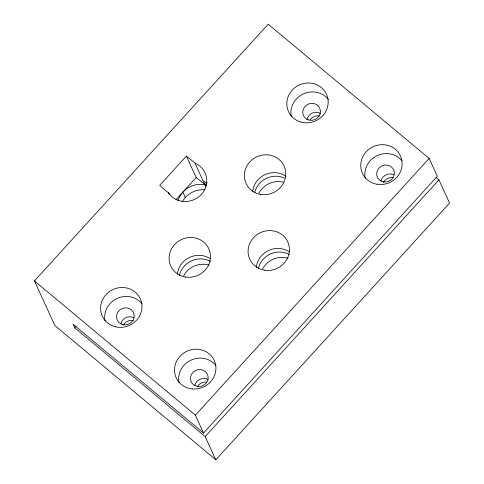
<?xml version="1.0" encoding="UTF-8"?>
<svg xmlns="http://www.w3.org/2000/svg" width="484" height="484" viewBox="0 0 484 484"><rect width="100%" height="100%" fill="white"/><g stroke="black" fill="none" stroke-linecap="round" stroke-linejoin="round"><path stroke-width="0.73" d="M215.803 459.8L54.867 325.557L34.437 280.926L268.197 24.2L429.133 158.443L437.306 176.297L203.546 433.023L73.054 324.177L74.693 327.747L205.18 436.592L215.803 459.8L449.563 203.074L438.94 179.867L436.042 177.447M186.376 156.084L159.708 185.372L168.692 193.068A20.891 19.717 -24.6 0 0 201.411 194.35A20.891 19.717 -24.6 0 0 195.615 163.501L186.376 156.084L196.183 177.507L205.422 184.924A20.891 19.717 -24.6 0 1 206.765 185.596M175.946 199.729L196.183 177.507M74.693 327.747L76.212 326.077M206.916 182.528L204.883 184.761A22.706 21.429 -24.6 0 0 177.955 200.691M203.546 433.023L195.373 415.175L429.133 158.443M205.18 436.592L438.94 179.867M203.25 181.191L203.788 181.355A20.891 19.717 -24.6 0 1 207.043 183.23M34.437 280.926L195.373 415.175M195.076 163.338L205.803 186.77M182.873 192.124L185.324 197.484M168.45 192.584L169.388 194.647M182.214 201.804A22.706 21.429 -24.6 0 1 204.696 189.758M179.389 275.42A20.891 19.717 -24.6 0 1 210.443 261.402M254.663 192.741A20.891 19.717 -24.6 0 1 284.38 178.058M258.347 268.547A20.891 19.717 -24.6 0 1 289.408 254.536M123.462 324.897A8.912 8.409 -24.6 0 1 133.409 320.559M197.46 386.48A8.912 8.409 -24.6 0 1 206.329 382.076M383.407 182.45A8.912 8.409 -24.6 0 1 393.129 177.646M310.075 119.766A8.912 8.409 -24.6 0 1 319.216 115.972M262.63 268.935A20.891 19.717 -24.6 0 1 288.034 258.281M120.933 323.409A8.912 8.409 -24.6 0 1 133.899 317.758M177.386 274.065A20.891 19.717 -24.6 0 1 210.104 258.613M365.226 178.263A20.891 19.717 -24.6 0 1 377.072 155.703A20.891 19.717 -24.6 0 1 402.065 160.863M252.66 191.392A20.891 19.717 -24.6 0 1 265.153 174.591A20.891 19.717 -24.6 0 1 286.002 176.357M183.672 275.807A20.891 19.717 -24.6 0 1 209.076 265.147M256.345 267.198A20.891 19.717 -24.6 0 1 289.063 251.74M380.987 180.998A8.912 8.409 -24.6 0 1 393.661 174.736M306.977 119.657A8.912 8.409 -24.6 0 1 320.735 113.601M194.81 385.349A8.912 8.409 -24.6 0 1 208.259 379.674M258.946 193.134A20.891 19.717 -24.6 0 1 283.709 182.286M291.199 116.148A20.891 19.717 -24.6 0 1 303.553 93.829A20.891 19.717 -24.6 0 1 328.388 99.522M105.016 320.831A20.891 19.717 -24.6 0 1 117.17 298.422A20.891 19.717 -24.6 0 1 142.066 303.904M178.977 382.62A20.891 19.717 -24.6 0 1 190.998 360.15A20.891 19.717 -24.6 0 1 215.937 365.487M123.045 324.643A8.912 8.409 -24.6 0 0 133.899 313.832A8.912 8.409 -24.6 0 0 119.149 310.589A8.912 8.409 -24.6 0 0 123.045 324.643M185.378 277.029A20.891 19.717 -24.6 0 0 209.512 250.524A20.891 19.717 -24.6 0 0 174.494 244.632A20.891 19.717 -24.6 0 0 185.378 277.029M377.018 184.235A20.891 19.717 -24.6 0 0 401.157 157.724A20.891 19.717 -24.6 0 0 366.14 151.837A20.891 19.717 -24.6 0 0 377.018 184.235M383.637 181.899A8.912 8.409 -24.6 0 0 393.934 170.592A8.912 8.409 -24.6 0 0 378.996 168.081A8.912 8.409 -24.6 0 0 383.637 181.899M260.652 194.356A20.891 19.717 -24.6 0 0 284.792 167.845A20.891 19.717 -24.6 0 0 249.774 161.958A20.891 19.717 -24.6 0 0 260.652 194.356M264.337 270.163A20.891 19.717 -24.6 0 0 288.476 243.652A20.891 19.717 -24.6 0 0 253.459 237.765A20.891 19.717 -24.6 0 0 264.337 270.163M300.401 121.92A20.891 19.717 -24.6 0 0 327.874 98.615A20.891 19.717 -24.6 0 0 294.205 88.215A20.891 19.717 -24.6 0 0 300.401 121.92M115.833 326.863A20.891 19.717 -24.6 0 0 141.292 301.52A20.891 19.717 -24.6 0 0 106.71 293.903A20.891 19.717 -24.6 0 0 115.833 326.863M192.172 388.93A20.891 19.717 -24.6 0 0 214.472 360.991A20.891 19.717 -24.6 0 0 179.019 357.41A20.891 19.717 -24.6 0 0 192.172 388.93M308.556 119.947A8.912 8.409 -24.6 0 0 320.275 110.007A8.912 8.409 -24.6 0 0 305.912 105.572A8.912 8.409 -24.6 0 0 308.556 119.947M198.004 386.486A8.912 8.409 -24.6 0 0 207.515 374.574A8.912 8.409 -24.6 0 0 192.396 373.043A8.912 8.409 -24.6 0 0 198.004 386.486"/></g></svg>
